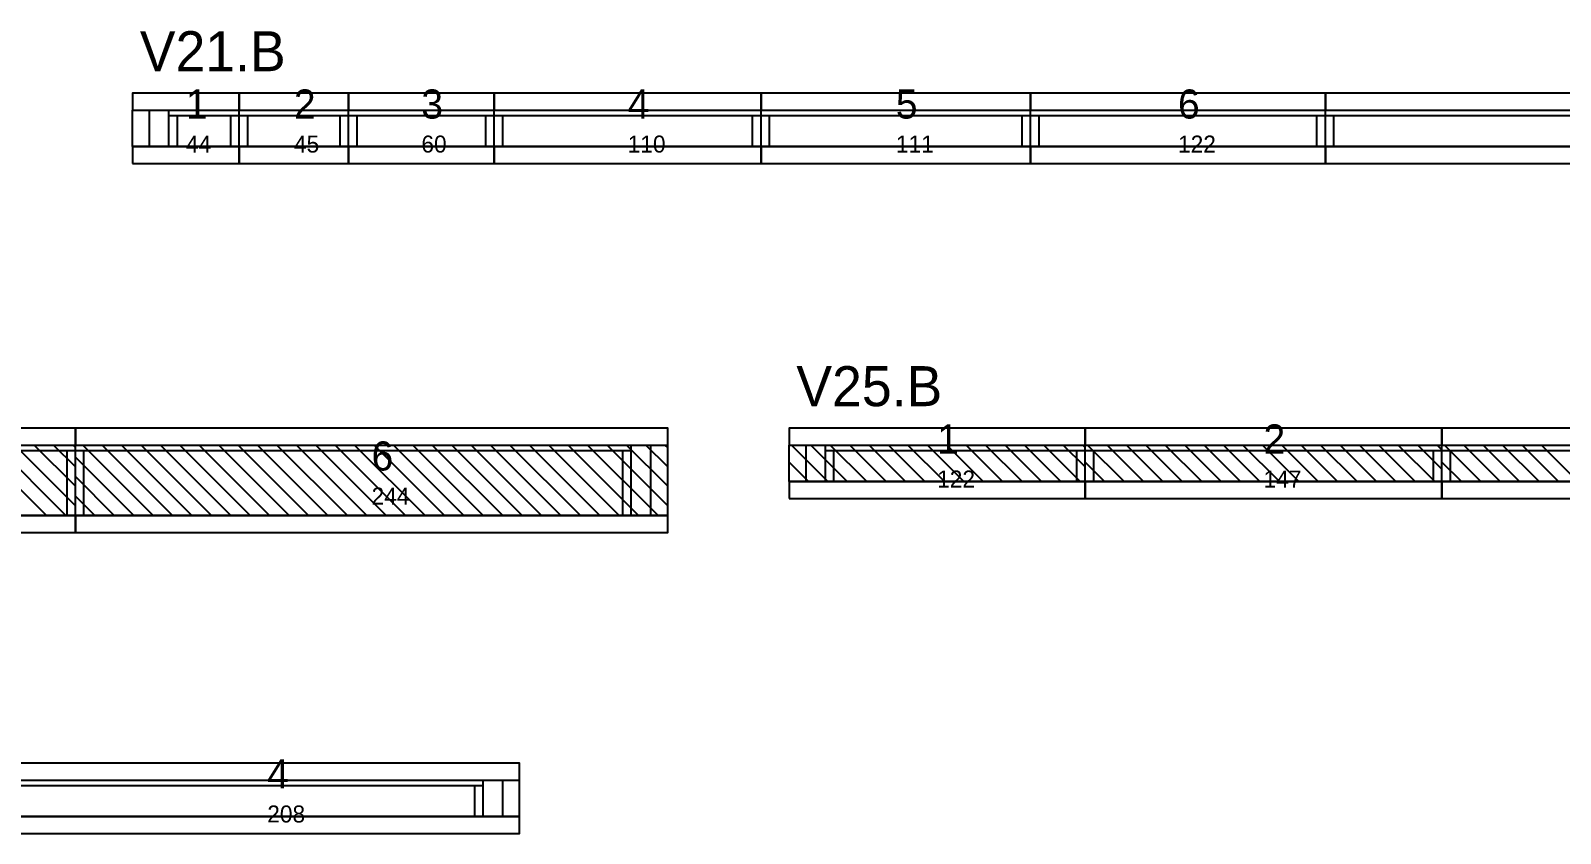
# Model space of a CAD drawing. Header units: metres. Extents: x -10 to 74425, y -2037 to 26.
# Drawn here: x 48195 to 48825, y -325 to 6 of the extents above; entities that cross this region are included whole.
import ezdxf

# ---------------------------------------------------------------- set-up
doc = ezdxf.new("R2010")
doc.units = ezdxf.units.M
doc.layers.add('VIGAS', color=7, linetype='Continuous')

msp = doc.modelspace()

# ---------------------------------------------------------------- linework, layer by layer
at = {"layer": 'VIGAS'}
for p, q in [((48237.1, -27), (48281.1, -27)), ((48237.1, -42), (48237.1, -27)), ((48244.1, -42), (48244.1, -27)), ((48252.1, -42), (48252.1, -27)), ((48252.1, -29.2), (48281.1, -29.2)), ((48255.6, -42), (48255.6, -29.2)), ((48277.6, -42), (48277.6, -29.2)), ((48281.1, -42), (48281.1, -27)), ((48281.1, -42), (48281.1, -27)), ((48281.1, -27), (48326.1, -27)), ((48281.1, -42), (48281.1, -27)), ((48281.1, -42), (48281.1, -27)), ((48281.1, -42), (48281.1, -27)), ((48281.1, -29.2), (48326.1, -29.2)), ((48284.6, -42), (48284.6, -29.2)), ((48322.6, -42), (48322.6, -29.2)), ((48326.1, -42), (48326.1, -27)), ((48326.1, -42), (48326.1, -27)), ((48326.1, -27), (48386.1, -27)), ((48326.1, -42), (48326.1, -27)), ((48326.1, -42), (48326.1, -27)), ((48326.1, -42), (48326.1, -27)), ((48326.1, -29.2), (48386.1, -29.2)), ((48329.6, -42), (48329.6, -29.2)), ((48382.6, -42), (48382.6, -29.2)), ((48386.1, -42), (48386.1, -27)), ((48386.1, -42), (48386.1, -27)), ((48386.1, -27), (48496.1, -27)), ((48386.1, -42), (48386.1, -27)), ((48386.1, -42), (48386.1, -27)), ((48386.1, -42), (48386.1, -27)), ((48386.1, -29.2), (48496.1, -29.2)), ((48389.6, -42), (48389.6, -29.2)), ((48492.6, -42), (48492.6, -29.2)), ((48496.1, -42), (48496.1, -27)), ((48496.1, -42), (48496.1, -27)), ((48496.1, -27), (48607.1, -27)), ((48496.1, -42), (48496.1, -27)), ((48496.1, -42), (48496.1, -27)), ((48496.1, -42), (48496.1, -27)), ((48496.1, -29.2), (48607.1, -29.2)), ((48499.6, -42), (48499.6, -29.2)), ((48603.6, -42), (48603.6, -29.2)), ((48607.1, -42), (48607.1, -27)), ((48607.1, -42), (48607.1, -27)), ((48607.1, -27), (48728.6, -27)), ((48607.1, -42), (48607.1, -27)), ((48607.1, -42), (48607.1, -27)), ((48607.1, -42), (48607.1, -27)), ((48607.1, -29.2), (48728.6, -29.2)), ((48610.6, -42), (48610.6, -29.2)), ((48725.1, -42), (48725.1, -29.2)), ((48728.6, -42), (48728.6, -27)), ((48728.6, -42), (48728.6, -27)), ((48728.6, -27), (48956.6, -27)), ((48728.6, -42), (48728.6, -27)), ((48728.6, -42), (48728.6, -27)), ((48728.6, -42), (48728.6, -27)), ((48728.6, -29.2), (48956.6, -29.2)), ((48732.1, -42), (48732.1, -29.2)), ((48237.1, -42), (48281.1, -42)), ((48252.1, -42), (48255.6, -42)), ((48277.6, -42), (48281.1, -42)), ((48281.1, -42), (48326.1, -42)), ((48281.1, -42), (48284.6, -42)), ((48322.6, -42), (48326.1, -42)), ((48326.1, -42), (48386.1, -42)), ((48326.1, -42), (48329.6, -42)), ((48382.6, -42), (48386.1, -42)), ((48386.1, -42), (48496.1, -42)), ((48386.1, -42), (48389.6, -42)), ((48492.6, -42), (48496.1, -42)), ((48496.1, -42), (48607.1, -42)), ((48496.1, -42), (48499.6, -42)), ((48603.6, -42), (48607.1, -42)), ((48607.1, -42), (48728.6, -42)), ((48607.1, -42), (48610.6, -42)), ((48725.1, -42), (48728.6, -42)), ((48728.6, -42), (48956.6, -42)), ((48728.6, -42), (48732.1, -42)), ((47969.6, -165), (48213.6, -165)), ((47969.6, -167.2), (48213.6, -167.2)), ((48201.6, -194), (48172.6, -165)), ((48209.6, -194), (48180.6, -165)), ((48213.6, -190), (48188.6, -165)), ((48213.6, -182), (48196.6, -165)), ((48213.6, -174), (48204.6, -165)), ((48210.1, -194), (48210.1, -167.2)), ((48213.6, -166), (48212.6, -165)), ((48213.6, -194), (48213.6, -165)), ((48213.6, -194), (48213.6, -165)), ((48213.6, -165), (48457.6, -165)), ((48213.6, -194), (48213.6, -165)), ((48213.6, -194), (48213.6, -165)), ((48213.6, -194), (48213.6, -165)), ((48213.6, -167.2), (48442.6, -167.2)), ((48237.6, -194), (48213.6, -170)), ((48245.6, -194), (48216.6, -165)), ((48217.1, -194), (48217.1, -167.2)), ((48253.6, -194), (48224.6, -165)), ((48261.6, -194), (48232.6, -165)), ((48269.6, -194), (48240.6, -165)), ((48277.6, -194), (48248.6, -165)), ((48285.6, -194), (48256.6, -165)), ((48293.6, -194), (48264.6, -165)), ((48301.6, -194), (48272.6, -165)), ((48309.6, -194), (48280.6, -165)), ((48317.6, -194), (48288.6, -165)), ((48325.6, -194), (48296.6, -165)), ((48333.6, -194), (48304.6, -165)), ((48341.6, -194), (48312.6, -165)), ((48349.6, -194), (48320.6, -165)), ((48357.6, -194), (48328.6, -165)), ((48365.6, -194), (48336.6, -165)), ((48373.6, -194), (48344.6, -165)), ((48381.6, -194), (48352.6, -165)), ((48389.6, -194), (48360.6, -165)), ((48397.6, -194), (48368.6, -165)), ((48405.6, -194), (48376.6, -165)), ((48413.6, -194), (48384.6, -165)), ((48421.6, -194), (48392.6, -165)), ((48429.6, -194), (48400.6, -165)), ((48437.6, -194), (48408.6, -165)), ((48445.6, -194), (48416.6, -165)), ((48453.6, -194), (48424.6, -165)), ((48457.6, -190), (48432.6, -165)), ((48439.1, -194), (48439.1, -167.2)), ((48457.6, -182), (48440.6, -165)), ((48442.6, -194), (48442.6, -165)), ((48457.6, -174), (48448.6, -165)), ((48450.6, -194), (48450.6, -165)), ((48457.6, -166), (48456.6, -165)), ((48457.6, -194), (48457.6, -165)), ((48507.6, -165), (48629.6, -165)), ((48507.6, -180), (48507.6, -165)), ((48523.6, -180), (48508.6, -165)), ((48514.6, -180), (48514.6, -165)), ((48531.6, -180), (48516.6, -165)), ((48522.6, -180), (48522.6, -165)), ((48522.6, -167.2), (48629.6, -167.2)), ((48539.6, -180), (48524.6, -165)), ((48526.1, -180), (48526.1, -167.2)), ((48547.6, -180), (48532.6, -165)), ((48555.6, -180), (48540.6, -165)), ((48563.6, -180), (48548.6, -165)), ((48571.6, -180), (48556.6, -165)), ((48579.6, -180), (48564.6, -165)), ((48587.6, -180), (48572.6, -165)), ((48595.6, -180), (48580.6, -165)), ((48603.6, -180), (48588.6, -165)), ((48611.6, -180), (48596.6, -165)), ((48619.6, -180), (48604.6, -165)), ((48627.6, -180), (48612.6, -165)), ((48629.6, -174), (48620.6, -165)), ((48626.1, -180), (48626.1, -167.2)), ((48629.6, -166), (48628.6, -165)), ((48629.6, -180), (48629.6, -165)), ((48629.6, -180), (48629.6, -165)), ((48629.6, -165), (48776.6, -165)), ((48629.6, -180), (48629.6, -165)), ((48629.6, -180), (48629.6, -165)), ((48629.6, -180), (48629.6, -165)), ((48629.6, -167.2), (48776.6, -167.2)), ((48645.6, -180), (48630.6, -165)), ((48633.1, -180), (48633.1, -167.2)), ((48653.6, -180), (48638.6, -165)), ((48661.6, -180), (48646.6, -165)), ((48669.6, -180), (48654.6, -165)), ((48677.6, -180), (48662.6, -165)), ((48685.6, -180), (48670.6, -165)), ((48693.6, -180), (48678.6, -165)), ((48701.6, -180), (48686.6, -165)), ((48709.6, -180), (48694.6, -165)), ((48717.6, -180), (48702.6, -165)), ((48725.6, -180), (48710.6, -165)), ((48733.6, -180), (48718.6, -165)), ((48741.6, -180), (48726.6, -165)), ((48749.6, -180), (48734.6, -165)), ((48757.6, -180), (48742.6, -165)), ((48765.6, -180), (48750.6, -165)), ((48773.6, -180), (48758.6, -165)), ((48776.6, -175), (48766.6, -165)), ((48773.1, -180), (48773.1, -167.2)), ((48776.6, -167), (48774.6, -165)), ((48776.6, -180), (48776.6, -165)), ((48776.6, -180), (48776.6, -165)), ((48776.6, -165), (49020.6, -165)), ((48776.6, -180), (48776.6, -165)), ((48776.6, -180), (48776.6, -165)), ((48776.6, -180), (48776.6, -165)), ((48776.6, -167.2), (49020.6, -167.2)), ((48792.6, -180), (48777.6, -165)), ((48780.1, -180), (48780.1, -167.2)), ((48800.6, -180), (48785.6, -165)), ((48808.6, -180), (48793.6, -165)), ((48816.6, -180), (48801.6, -165)), ((48824.6, -180), (48809.6, -165)), ((48832.6, -180), (48817.6, -165)), ((48515.6, -180), (48507.6, -172)), ((48637.6, -180), (48629.6, -172)), ((48784.6, -180), (48776.6, -172)), ((48229.6, -194), (48213.6, -178)), ((48507.6, -180), (48629.6, -180)), ((48507.6, -180), (48507.6, -180)), ((48522.6, -180), (48526.1, -180)), ((48626.1, -180), (48629.6, -180)), ((48629.6, -180), (48776.6, -180)), ((48629.6, -180), (48633.1, -180)), ((48629.6, -180), (48629.6, -180)), ((48773.1, -180), (48776.6, -180)), ((48776.6, -180), (49020.6, -180)), ((48776.6, -180), (48780.1, -180)), ((48776.6, -180), (48776.6, -180)), ((48221.6, -194), (48213.6, -186)), ((47969.6, -194), (48213.6, -194)), ((48210.1, -194), (48213.6, -194)), ((48213.6, -194), (48457.6, -194)), ((48213.6, -194), (48217.1, -194)), ((48213.6, -194), (48213.6, -194)), ((48439.1, -194), (48442.6, -194)), ((48188.6, -303), (48396.6, -303)), ((48188.6, -305.2), (48381.6, -305.2)), ((48378.1, -318), (48378.1, -305.2)), ((48381.6, -318), (48381.6, -303)), ((48389.6, -318), (48389.6, -303)), ((48396.6, -318), (48396.6, -303)), ((48188.6, -318), (48396.6, -318)), ((48378.1, -318), (48381.6, -318))]:
    msp.add_line(p, q, dxfattribs=at)
for points in [[(48237.1, -27), (48281.1, -27), (48281.1, -20), (48237.1, -20)], [(48281.1, -27), (48326.1, -27), (48326.1, -20), (48281.1, -20)], [(48326.1, -27), (48386.1, -27), (48386.1, -20), (48326.1, -20)], [(48386.1, -27), (48496.1, -27), (48496.1, -20), (48386.1, -20)], [(48496.1, -27), (48607.1, -27), (48607.1, -20), (48496.1, -20)], [(48607.1, -27), (48728.6, -27), (48728.6, -20), (48607.1, -20)], [(48728.6, -27), (48956.6, -27), (48956.6, -20), (48728.6, -20)], [(48237.1, -49), (48281.1, -49), (48281.1, -42), (48237.1, -42)], [(48281.1, -49), (48326.1, -49), (48326.1, -42), (48281.1, -42)], [(48326.1, -49), (48386.1, -49), (48386.1, -42), (48326.1, -42)], [(48386.1, -49), (48496.1, -49), (48496.1, -42), (48386.1, -42)], [(48496.1, -49), (48607.1, -49), (48607.1, -42), (48496.1, -42)], [(48607.1, -49), (48728.6, -49), (48728.6, -42), (48607.1, -42)], [(48728.6, -49), (48956.6, -49), (48956.6, -42), (48728.6, -42)], [(47969.6, -165), (48213.6, -165), (48213.6, -158), (47969.6, -158)], [(48213.6, -165), (48457.6, -165), (48457.6, -158), (48213.6, -158)], [(48507.6, -165), (48629.6, -165), (48629.6, -158), (48507.6, -158)], [(48629.6, -165), (48776.6, -165), (48776.6, -158), (48629.6, -158)], [(48776.6, -165), (49020.6, -165), (49020.6, -158), (48776.6, -158)], [(48507.6, -187), (48629.6, -187), (48629.6, -180), (48507.6, -180)], [(48629.6, -187), (48776.6, -187), (48776.6, -180), (48629.6, -180)], [(48776.6, -187), (49020.6, -187), (49020.6, -180), (48776.6, -180)], [(47969.6, -201), (48213.6, -201), (48213.6, -194), (47969.6, -194)], [(48213.6, -201), (48457.6, -201), (48457.6, -194), (48213.6, -194)], [(48188.6, -303), (48396.6, -303), (48396.6, -296), (48188.6, -296)], [(48188.6, -325), (48396.6, -325), (48396.6, -318), (48188.6, -318)]]:
    msp.add_lwpolyline(points, close=True, dxfattribs=at)

# ---------------------------------------------------------------- texts
for s, height, p in [('V21.B', 16.5, (48240.1, -11)), ('1', 12, (48259.1, -30.5)), ('2', 12, (48303.6, -30.5)), ('3', 12, (48356.1, -30.5)), ('4', 12, (48441.1, -30.5)), ('5', 12, (48551.6, -30.5)), ('6', 12, (48667.85, -30.5)), ('44', 7, (48259.1, -44.5)), ('45', 7, (48303.6, -44.5)), ('60', 7, (48356.1, -44.5)), ('110', 7, (48441.1, -44.5)), ('111', 7, (48551.6, -44.5)), ('122', 7, (48667.85, -44.5)), ('V25.B', 16.5, (48510.6, -149)), ('1', 12, (48568.6, -168.5)), ('2', 12, (48703.1, -168.5)), ('6', 12, (48335.6, -175.5)), ('122', 7, (48568.6, -182.5)), ('147', 7, (48703.1, -182.5)), ('244', 7, (48335.6, -189.5)), ('4', 12, (48292.6, -306.5)), ('208', 7, (48292.6, -320.5))]:
    msp.add_text(s, height=height, dxfattribs=at).set_placement(p)

doc.saveas('drawing.dxf')
